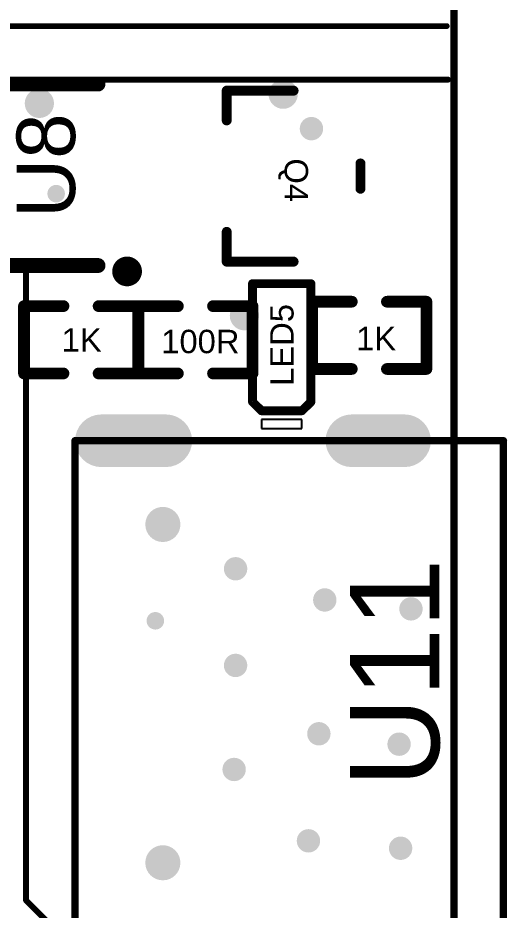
# Model space of a CAD drawing. Header units: millimetres. Extents: x 261 to 299, y 113 to 224.
# Drawn here: x 290.49 to 298.85, y 157.39 to 172.63 of the extents above; entities that cross this region are included whole.
import ezdxf

# ---------------------------------------------------------------- set-up
doc = ezdxf.new("R2010")
doc.units = ezdxf.units.MM
for name, color, linetype in [('KeepOutLayer', 6, 'Continuous'), ('MultiLayer', 9, 'Continuous'), ('PadHoleLayer', 156, 'Continuous'), ('TopOverlay', 2, 'Continuous'), ('ViaHoleLayer', 16, 'Continuous')]:
    doc.layers.add(name, color=color, linetype=linetype)
doc.styles.add('Arial', font='arial.ttf', dxfattribs={"height": 0.2})

# ---------------------------------------------------------------- blocks, each defined once
blk = doc.blocks.new('LC_0402_R_103')
at = {"layer": 'TopOverlay', "const_width": 0.2}
for points in [[(-0.975, -0.575), (-0.975, 0.575)], [(-0.975, 0.575), (-0.3, 0.575)], [(0.3, 0.575), (0.975, 0.575)], [(0.975, -0.575), (0.975, 0.575)], [(-0.975, -0.575), (-0.3, -0.575)], [(0.3, -0.575), (0.975, -0.575)]]:
    blk.add_lwpolyline(points, dxfattribs=at)
at = {"layer": 'TopOverlay', "const_width": 0.1}
for points in [[(-1.025, 0.575, 1), (-0.925, 0.575, 1)], [(-1.025, 0.575, 1), (-0.925, 0.575, 1)], [(-0.35, 0.575, 1), (-0.25, 0.575, 1)], [(0.25, 0.575, 1), (0.35, 0.575, 1)], [(0.925, 0.575, 1), (1.025, 0.575, 1)], [(0.925, 0.575, 1), (1.025, 0.575, 1)], [(-1.025, -0.575, 1), (-0.925, -0.575, 1)], [(-1.025, -0.575, 1), (-0.925, -0.575, 1)], [(-0.35, -0.575, 1), (-0.25, -0.575, 1)], [(0.25, -0.575, 1), (0.35, -0.575, 1)], [(0.925, -0.575, 1), (1.025, -0.575, 1)], [(0.925, -0.575, 1), (1.025, -0.575, 1)]]:
    blk.add_lwpolyline(points, format="xyb", close=True, dxfattribs=at)
blk = doc.blocks.new('LC_0402_R_106')
at = {"layer": 'TopOverlay', "const_width": 0.2}
for points in [[(-0.975, 0.575), (-0.975, -0.575)], [(-0.3, 0.575), (-0.975, 0.575)], [(0.975, 0.575), (0.3, 0.575)], [(0.975, 0.575), (0.975, -0.575)], [(-0.3, -0.575), (-0.975, -0.575)], [(0.975, -0.575), (0.3, -0.575)]]:
    blk.add_lwpolyline(points, dxfattribs=at)
at = {"layer": 'TopOverlay', "const_width": 0.1}
for points in [[(-1.025, 0.575, 1), (-0.925, 0.575, 1)], [(-1.025, 0.575, 1), (-0.925, 0.575, 1)], [(-0.35, 0.575, 1), (-0.25, 0.575, 1)], [(0.25, 0.575, 1), (0.35, 0.575, 1)], [(0.925, 0.575, 1), (1.025, 0.575, 1)], [(0.925, 0.575, 1), (1.025, 0.575, 1)], [(-1.025, -0.575, 1), (-0.925, -0.575, 1)], [(-1.025, -0.575, 1), (-0.925, -0.575, 1)], [(-0.35, -0.575, 1), (-0.25, -0.575, 1)], [(0.25, -0.575, 1), (0.35, -0.575, 1)], [(0.925, -0.575, 1), (1.025, -0.575, 1)], [(0.925, -0.575, 1), (1.025, -0.575, 1)]]:
    blk.add_lwpolyline(points, format="xyb", close=True, dxfattribs=at)
blk = doc.blocks.new('LC_0402_R_109')
at = {"layer": 'TopOverlay', "const_width": 0.2}
for points in [[(-0.975, -0.575), (-0.975, 0.575)], [(-0.975, 0.575), (-0.3, 0.575)], [(0.3, 0.575), (0.975, 0.575)], [(0.975, -0.575), (0.975, 0.575)], [(-0.975, -0.575), (-0.3, -0.575)], [(0.3, -0.575), (0.975, -0.575)]]:
    blk.add_lwpolyline(points, dxfattribs=at)
at = {"layer": 'TopOverlay', "const_width": 0.1}
for points in [[(-1.025, 0.575, 1), (-0.925, 0.575, 1)], [(-1.025, 0.575, 1), (-0.925, 0.575, 1)], [(-0.35, 0.575, 1), (-0.25, 0.575, 1)], [(0.25, 0.575, 1), (0.35, 0.575, 1)], [(0.925, 0.575, 1), (1.025, 0.575, 1)], [(0.925, 0.575, 1), (1.025, 0.575, 1)], [(-1.025, -0.575, 1), (-0.925, -0.575, 1)], [(-1.025, -0.575, 1), (-0.925, -0.575, 1)], [(-0.35, -0.575, 1), (-0.25, -0.575, 1)], [(0.25, -0.575, 1), (0.35, -0.575, 1)], [(0.925, -0.575, 1), (1.025, -0.575, 1)], [(0.925, -0.575, 1), (1.025, -0.575, 1)]]:
    blk.add_lwpolyline(points, format="xyb", close=True, dxfattribs=at)
blk = doc.blocks.new('SOT_23___GDS_119')
at = {"layer": 'TopOverlay', "const_width": 0.17}
for points in [[(-1.458, 1.143), (-0.95, 1.143)], [(-1.458, 1.143), (-1.458, 0)], [(0.955, 1.143), (1.463, 1.143)], [(1.463, 1.143), (1.463, 0)], [(-0.213, -1.143), (0.218, -1.143)]]:
    blk.add_lwpolyline(points, dxfattribs=at)
at = {"layer": 'TopOverlay', "const_width": 0.085}
for points in [[(-1.501, 1.143, 1), (-1.416, 1.143, 1)], [(-1.501, 1.143, 1), (-1.416, 1.143, 1)], [(-0.993, 1.143, 1), (-0.908, 1.143, 1)], [(0.912, 1.143, 1), (0.997, 1.143, 1)], [(1.42, 1.143, 1), (1.505, 1.143, 1)], [(1.42, 1.143, 1), (1.505, 1.143, 1)], [(-1.501, 0, 1), (-1.416, 0, 1)], [(1.42, 0, 1), (1.505, 0, 1)], [(-0.256, -1.143, 1), (-0.171, -1.143, 1)], [(0.176, -1.143, 1), (0.261, -1.143, 1)]]:
    blk.add_lwpolyline(points, format="xyb", close=True, dxfattribs=at)
blk = doc.blocks.new('SOT_23_6_L2_9_W1_6_P0_95_LS2_8_BR_187')
at = {"layer": 'TopOverlay', "const_width": 0.254}
for points in [[(-0.9, 1.55), (0.9, 1.55)], [(-0.9, -1.55), (0.9, -1.55)]]:
    blk.add_lwpolyline(points, dxfattribs=at)
at = {"layer": 'TopOverlay'}
for points, const_width in [([(-0.963, 1.55, 1), (-0.836, 1.55, 1)], 0.127), ([(0.837, 1.55, 1), (0.964, 1.55, 1)], 0.127), ([(-0.963, -1.55, 1), (-0.836, -1.55, 1)], 0.127), ([(0.837, -1.55, 1), (0.964, -1.55, 1)], 0.127), ([(1.524, -1.651, 1), (1.27, -1.651, 1)], 0.254), ([(1.206, -1.651, 1), (1.333, -1.651, 1)], 0.127), ([(1.46, -1.651, 1), (1.587, -1.651, 1)], 0.127)]:
    blk.add_lwpolyline(points, format="xyb", close=True, dxfattribs=dict(at, const_width=const_width))
blk = doc.blocks.new('TYPE_C3_0_190')
at = {"layer": 'MultiLayer'}
h = blk.add_hatch(color=9, dxfattribs=at)
edge = h.paths.add_edge_path()
edge.add_arc((-4.32, -1.55), 0.45, 180, 360)
edge.add_line((-3.87, -1.55), (-3.87, -0.45))
edge.add_arc((-4.32, -0.45), 0.45, 0, 180)
edge.add_line((-4.77, -0.45), (-4.77, -1.55))
h = blk.add_hatch(color=9, dxfattribs=at)
edge = h.paths.add_edge_path()
edge.add_arc((4.32, -1.55), 0.45, 180, 360)
edge.add_line((4.77, -1.55), (4.77, -0.45))
edge.add_arc((4.32, -0.45), 0.45, 0, 180)
edge.add_line((3.87, -0.45), (3.87, -1.55))
h = blk.add_hatch(color=9, dxfattribs=at)
edge = h.paths.add_edge_path()
edge.add_arc((-2.89, -1.5), 0.3, 0, 360)
h = blk.add_hatch(color=9, dxfattribs=at)
edge = h.paths.add_edge_path()
edge.add_arc((2.89, -1.5), 0.3, 0, 360)
h = blk.add_hatch(color=9, dxfattribs=at)
edge = h.paths.add_edge_path()
edge.add_arc((-4.32, -5.63), 0.45, 180, 360)
edge.add_line((-3.87, -5.63), (-3.87, -4.73))
edge.add_arc((-4.32, -4.73), 0.45, 0, 180)
edge.add_line((-4.77, -4.73), (-4.77, -5.63))
h = blk.add_hatch(color=9, dxfattribs=at)
edge = h.paths.add_edge_path()
edge.add_arc((4.32, -5.63), 0.45, 180, 360)
edge.add_line((4.77, -5.63), (4.77, -4.73))
edge.add_arc((4.32, -4.73), 0.45, 0, 180)
edge.add_line((3.87, -4.73), (3.87, -5.63))
at = {"layer": 'PadHoleLayer'}
h = blk.add_hatch(color=156, dxfattribs=at)
edge = h.paths.add_edge_path()
edge.add_arc((-4.32, -1.55), 0.3, 180, 360)
edge.add_line((-4.02, -1.55), (-4.02, -0.45))
edge.add_arc((-4.32, -0.45), 0.3, 0, 180)
edge.add_line((-4.62, -0.45), (-4.62, -1.55))
h = blk.add_hatch(color=156, dxfattribs=at)
edge = h.paths.add_edge_path()
edge.add_arc((4.32, -1.55), 0.3, 180, 360)
edge.add_line((4.62, -1.55), (4.62, -0.45))
edge.add_arc((4.32, -0.45), 0.3, 0, 180)
edge.add_line((4.02, -0.45), (4.02, -1.55))
h = blk.add_hatch(color=156, dxfattribs=at)
edge = h.paths.add_edge_path()
edge.add_arc((-2.89, -1.5), 0.3, 0, 360)
h = blk.add_hatch(color=156, dxfattribs=at)
edge = h.paths.add_edge_path()
edge.add_arc((2.89, -1.5), 0.3, 0, 360)
h = blk.add_hatch(color=156, dxfattribs=at)
edge = h.paths.add_edge_path()
edge.add_arc((-4.32, -5.63), 0.3, 180, 360)
edge.add_line((-4.02, -5.63), (-4.02, -4.73))
edge.add_arc((-4.32, -4.73), 0.3, 0, 180)
edge.add_line((-4.62, -4.73), (-4.62, -5.63))
h = blk.add_hatch(color=156, dxfattribs=at)
edge = h.paths.add_edge_path()
edge.add_arc((4.32, -5.63), 0.3, 180, 360)
edge.add_line((4.62, -5.63), (4.62, -4.73))
edge.add_arc((4.32, -4.73), 0.3, 0, 180)
edge.add_line((4.02, -4.73), (4.02, -5.63))
at = {"layer": 'TopOverlay', "const_width": 0.127}
for points in [[(-4.32, 0), (4.32, 0)], [(-4.32, 0), (-4.32, -7.32)], [(4.32, 0), (4.32, -7.32)], [(-4.32, -7.32), (4.32, -7.32)]]:
    blk.add_lwpolyline(points, dxfattribs=at)
at = {"layer": 'TopOverlay', "const_width": 0.0635}
for points in [[(-4.352, 0, 1), (-4.288, 0, 1)], [(-4.352, 0, 1), (-4.288, 0, 1)], [(4.288, 0, 1), (4.352, 0, 1)], [(4.288, 0, 1), (4.352, 0, 1)], [(-4.352, -7.32, 1), (-4.288, -7.32, 1)], [(-4.352, -7.32, 1), (-4.288, -7.32, 1)], [(4.288, -7.32, 1), (4.352, -7.32, 1)], [(4.288, -7.32, 1), (4.352, -7.32, 1)]]:
    blk.add_lwpolyline(points, format="xyb", close=True, dxfattribs=at)
blk = doc.blocks.new('LED0402_RD_216')
at = {"layer": 'TopOverlay'}
for p, q in [((-1.237, 0.346), (-1.39, 0.346)), ((-1.39, 0.346), (-1.39, -0.346)), ((-1.237, -0.346), (-1.237, 0.346)), ((-1.39, -0.346), (-1.237, -0.346))]:
    blk.add_line(p, q, dxfattribs=at)
at = {"layer": 'TopOverlay', "const_width": 0.152}
for points in [[(-0.933, 0.499), (-1.085, 0.346)], [(-0.933, 0.499), (-0.296, 0.499)], [(0.296, 0.499), (1.085, 0.499)], [(1.085, 0.499), (1.085, -0.499)], [(-1.085, 0.346), (-1.085, -0.346)], [(-1.085, -0.346), (-0.933, -0.499)], [(-0.933, -0.499), (-0.296, -0.499)], [(0.296, -0.499), (1.085, -0.499)]]:
    blk.add_lwpolyline(points, dxfattribs=at)
at = {"layer": 'TopOverlay'}
for points, const_width in [([(-0.971, 0.499, 1), (-0.895, 0.499, 1)], 0.0762), ([(-0.971, 0.499, 1), (-0.895, 0.499, 1)], 0.0762), ([(-0.334, 0.499, 1), (-0.258, 0.499, 1)], 0.0762), ([(0.038, 0.499, 1), (-0.038, 0.499, 1)], 0.0762), ([(-0.057, 0.499, 1), (-0.019, 0.499, 1)], 0.0381), ([(0.019, 0.499, 1), (0.057, 0.499, 1)], 0.0381), ([(0.258, 0.499, 1), (0.334, 0.499, 1)], 0.0762), ([(1.047, 0.499, 1), (1.123, 0.499, 1)], 0.0762), ([(1.047, 0.499, 1), (1.123, 0.499, 1)], 0.0762), ([(-1.123, 0.346, 1), (-1.047, 0.346, 1)], 0.0762), ([(-1.123, 0.346, 1), (-1.047, 0.346, 1)], 0.0762), ([(-1.123, -0.346, 1), (-1.047, -0.346, 1)], 0.0762), ([(-1.123, -0.346, 1), (-1.047, -0.346, 1)], 0.0762), ([(-0.971, -0.499, 1), (-0.895, -0.499, 1)], 0.0762), ([(-0.971, -0.499, 1), (-0.895, -0.499, 1)], 0.0762), ([(-0.334, -0.499, 1), (-0.258, -0.499, 1)], 0.0762), ([(0.038, -0.499, 1), (-0.038, -0.499, 1)], 0.0762), ([(0.258, -0.499, 1), (0.334, -0.499, 1)], 0.0762), ([(1.047, -0.499, 1), (1.123, -0.499, 1)], 0.0762), ([(1.047, -0.499, 1), (1.123, -0.499, 1)], 0.0762), ([(-0.057, -0.499, 1), (-0.019, -0.499, 1)], 0.0381), ([(0.019, -0.499, 1), (0.057, -0.499, 1)], 0.0381)]:
    blk.add_lwpolyline(points, format="xyb", close=True, dxfattribs=dict(at, const_width=const_width))

msp = doc.modelspace()

# ---------------------------------------------------------------- hatches: boundary and pattern name
at = {"layer": 'ViaHoleLayer'}
h = msp.add_hatch(color=16, dxfattribs=at)
edge = h.paths.add_edge_path()
edge.add_arc((295.021, 171.328), 0.25, 0, 360)
h = msp.add_hatch(color=16, dxfattribs=at)
edge = h.paths.add_edge_path()
edge.add_arc((290.855, 171.171), 0.25, 0, 360)
h = msp.add_hatch(color=16, dxfattribs=at)
edge = h.paths.add_edge_path()
edge.add_arc((295.504, 170.739), 0.2, 0, 360)
h = msp.add_hatch(color=16, dxfattribs=at)
edge = h.paths.add_edge_path()
edge.add_arc((291.142, 169.628), 0.15, 0, 360)
h = msp.add_hatch(color=16, dxfattribs=at)
edge = h.paths.add_edge_path()
edge.add_arc((294.359, 167.543), 0.25, 0, 360)
h = msp.add_hatch(color=16, dxfattribs=at)
edge = h.paths.add_edge_path()
edge.add_arc((294.208, 163.22), 0.2, 0, 360)
h = msp.add_hatch(color=16, dxfattribs=at)
edge = h.paths.add_edge_path()
edge.add_arc((295.732, 162.687), 0.2, 0, 360)
h = msp.add_hatch(color=16, dxfattribs=at)
edge = h.paths.add_edge_path()
edge.add_arc((297.205, 162.535), 0.2, 0, 360)
h = msp.add_hatch(color=16, dxfattribs=at)
edge = h.paths.add_edge_path()
edge.add_arc((292.837, 162.331), 0.15, 0, 360)
h = msp.add_hatch(color=16, dxfattribs=at)
edge = h.paths.add_edge_path()
edge.add_arc((294.208, 161.569), 0.2, 0, 360)
h = msp.add_hatch(color=16, dxfattribs=at)
edge = h.paths.add_edge_path()
edge.add_arc((295.631, 160.401), 0.2, 0, 360)
h = msp.add_hatch(color=16, dxfattribs=at)
edge = h.paths.add_edge_path()
edge.add_arc((297.002, 160.223), 0.2, 0, 360)
h = msp.add_hatch(color=16, dxfattribs=at)
edge = h.paths.add_edge_path()
edge.add_arc((294.183, 159.791), 0.2, 0, 360)
h = msp.add_hatch(color=16, dxfattribs=at)
edge = h.paths.add_edge_path()
edge.add_arc((295.453, 158.572), 0.2, 0, 360)
h = msp.add_hatch(color=16, dxfattribs=at)
edge = h.paths.add_edge_path()
edge.add_arc((297.028, 158.445), 0.2, 0, 360)

# ---------------------------------------------------------------- linework, layer by layer
at = {"layer": 'KeepOutLayer', "const_width": 0.127}
msp.add_lwpolyline([(297.942, 115.108), (297.942, 221.599)], dxfattribs=at)
at = {"layer": 'TopOverlay', "const_width": 0.1}
for points in [[(279.883, 172.491), (297.815, 172.491)], [(280.416, 171.577), (297.84, 171.577)], [(290.627, 157.556), (290.627, 168.453)], [(290.627, 157.556), (291.567, 156.616)]]:
    msp.add_lwpolyline(points, dxfattribs=at)
at = {"layer": 'TopOverlay', "const_width": 0.05}
for points in [[(297.79, 172.491, 1), (297.84, 172.491, 1)], [(297.815, 171.577, 1), (297.865, 171.577, 1)], [(290.602, 168.453, 1), (290.652, 168.453, 1)], [(290.602, 157.556, 1), (290.652, 157.556, 1)], [(290.602, 157.556, 1), (290.652, 157.556, 1)]]:
    msp.add_lwpolyline(points, format="xyb", close=True, dxfattribs=at)

# ---------------------------------------------------------------- block references
for name, p in [('SOT_23_6_L2_9_W1_6_P0_95_LS2_8_BR_187', (290.957, 169.951)), ('LC_0402_R_103', (296.494, 167.208)), ('LC_0402_R_109', (293.522, 167.132))]:
    msp.add_blockref(name, p)
for name, p, rotation in [('SOT_23___GDS_119', (295.199, 169.926), 90), ('LED0402_RD_216', (294.996, 167.005), 90), ('LC_0402_R_106', (291.567, 167.132), 180), ('TYPE_C3_0_190', (291.465, 161.087), 90)]:
    msp.add_blockref(name, p, dxfattribs=dict(rotation=rotation))

# ---------------------------------------------------------------- texts
at = {"layer": 'TopOverlay', "style": 'Arial'}
for s, height, rotation, p in [('U8', 1, 90, (291.465, 169.215)), ('Q4', 0.4, 270, (295.046, 170.231)), ('LED5', 0.4, 90, (295.199, 166.345)), ('U11', 1.524, 90, (297.688, 159.487))]:
    msp.add_text(s, height=height, rotation=rotation, dxfattribs=at).set_placement(p)
for s, p in [('1K', (291.236, 166.929)), ('100R', (292.938, 166.903)), ('1K', (296.266, 166.954))]:
    msp.add_text(s, height=0.4, dxfattribs=at).set_placement(p)

doc.saveas('drawing.dxf')
